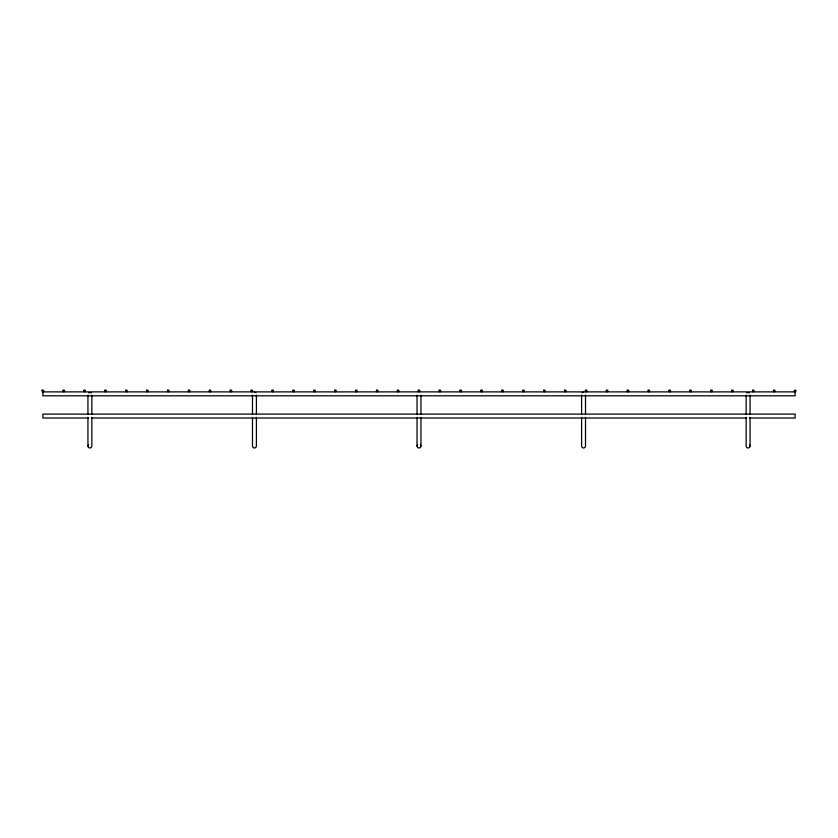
<?xml version="1.0" encoding="UTF-8"?>
<svg xmlns="http://www.w3.org/2000/svg" width="838" height="838" viewBox="0 0 838 838"><rect width="100%" height="100%" fill="white"/><g stroke="black" fill="none" stroke-linecap="round" stroke-linejoin="round"><path stroke-width="1.26" d="M91.855 417.355L91.855 446.088L91.279 447.492L89.896 448.068L88.514 447.492L87.938 446.088L88.514 444.695M420.959 417.355L420.959 446.088L420.383 447.492L419 448.068L417.617 447.492L417.041 446.088L417.617 444.695M750.062 417.355L750.062 446.088L749.486 447.492L748.104 448.068L746.721 447.492L746.145 446.088L746.145 417.355M88.514 392.708L91.279 392.708M582.169 392.708L583.552 392.226M746.721 392.708L749.486 392.708M88.671 418.015L42.885 418.015L42.885 414.098L795.115 414.098L795.115 418.015L749.329 418.015M91.29 418.015L746.71 418.015M254.448 392.226L255.831 392.708M749.486 444.695L750.062 446.088M420.383 444.695L420.959 446.088M750.062 395.127L750.062 414.297M746.145 395.127L746.145 414.297M585.511 395.127L585.511 414.297M585.511 417.355L585.511 446.088L584.934 447.492L583.552 448.068L582.169 447.492L581.593 446.088L581.593 417.355M581.593 395.127L581.593 414.297M420.959 395.127L420.959 414.297M417.041 395.127L417.041 414.297M417.041 417.355L417.041 446.088M256.407 395.127L256.407 414.297M256.407 417.355L256.407 446.088L255.831 447.492L254.448 448.068L253.066 447.492L252.489 446.088L252.489 417.355M252.489 395.127L252.489 414.297M91.855 395.127L91.855 414.297M87.938 395.127L87.938 414.297M87.938 417.355L87.938 446.088M42.183 390.225L41.9 390.917L42.885 391.891L795.115 391.891L796.1 390.917L795.115 389.932L794.141 390.917L795.115 391.891L795.115 395.808L42.885 395.808L42.885 391.891L43.859 390.917L42.885 389.932L42.183 390.225M63.08 390.225L63.08 391.608L64.463 391.608L64.463 390.225L63.08 390.225M83.978 390.225L83.978 391.608L85.361 391.608L85.361 390.225L83.978 390.225M104.876 390.225L104.876 391.608L106.258 391.608L106.258 390.225L104.876 390.225M125.773 390.225L125.773 391.608L127.156 391.608L127.156 390.225L125.773 390.225M146.66 390.225L146.66 391.608L148.054 391.608L148.054 390.225L146.66 390.225M167.558 390.225L167.558 391.608L168.941 391.608L168.941 390.225L167.558 390.225M188.456 390.225L188.456 391.608L189.838 391.608L189.838 390.225L188.456 390.225M209.353 390.225L209.353 391.608L210.736 391.608L210.736 390.225L209.353 390.225M230.251 390.225L230.251 391.608L231.634 391.608L231.634 390.225L230.251 390.225M251.138 390.225L251.138 391.608L252.531 391.608L252.531 390.225L251.138 390.225M272.036 390.225L272.036 391.608L273.418 391.608L273.418 390.225L272.036 390.225M292.933 390.225L292.933 391.608L294.316 391.608L294.316 390.225L292.933 390.225M313.831 390.225L313.831 391.608L315.214 391.608L315.214 390.225L313.831 390.225M334.729 390.225L334.729 391.608L336.111 391.608L336.111 390.225L334.729 390.225M355.616 390.225L355.616 391.608L357.009 391.608L357.009 390.225L355.616 390.225M376.513 390.225L376.513 391.608L377.907 391.608L377.907 390.225L376.513 390.225M397.411 390.225L397.411 391.608L398.794 391.608L398.794 390.225L397.411 390.225M418.309 390.225L418.309 391.608L419.691 391.608L419.691 390.225L418.309 390.225M439.206 390.225L439.206 391.608L440.589 391.608L440.589 390.225L439.206 390.225M460.093 390.225L460.093 391.608L461.487 391.608L461.487 390.225L460.093 390.225M480.991 390.225L480.991 391.608L482.384 391.608L482.384 390.225L480.991 390.225M501.889 390.225L501.889 391.608L503.271 391.608L503.271 390.225L501.889 390.225M522.786 390.225L522.786 391.608L524.169 391.608L524.169 390.225L522.786 390.225M543.684 390.225L543.684 391.608L545.067 391.608L545.067 390.225L543.684 390.225M564.582 390.225L564.582 391.608L565.964 391.608L565.964 390.225L564.582 390.225M585.469 390.225L585.469 391.608L586.862 391.608L586.862 390.225L585.469 390.225M606.366 390.225L606.366 391.608L607.749 391.608L607.749 390.225L606.366 390.225M627.264 390.225L627.264 391.608L628.647 391.608L628.647 390.225L627.264 390.225M648.162 390.225L648.162 391.608L649.544 391.608L649.544 390.225L648.162 390.225M669.059 390.225L669.059 391.608L670.442 391.608L670.442 390.225L669.059 390.225M689.946 390.225L689.946 391.608L691.34 391.608L691.34 390.225L689.946 390.225M710.844 390.225L710.844 391.608L712.227 391.608L712.227 390.225L710.844 390.225M731.742 390.225L731.742 391.608L733.124 391.608L733.124 390.225L731.742 390.225M752.639 390.225L752.639 391.608L754.022 391.608L754.022 390.225L752.639 390.225M773.537 390.225L773.537 391.608L774.92 391.608L774.92 390.225L773.537 390.225"/></g></svg>
